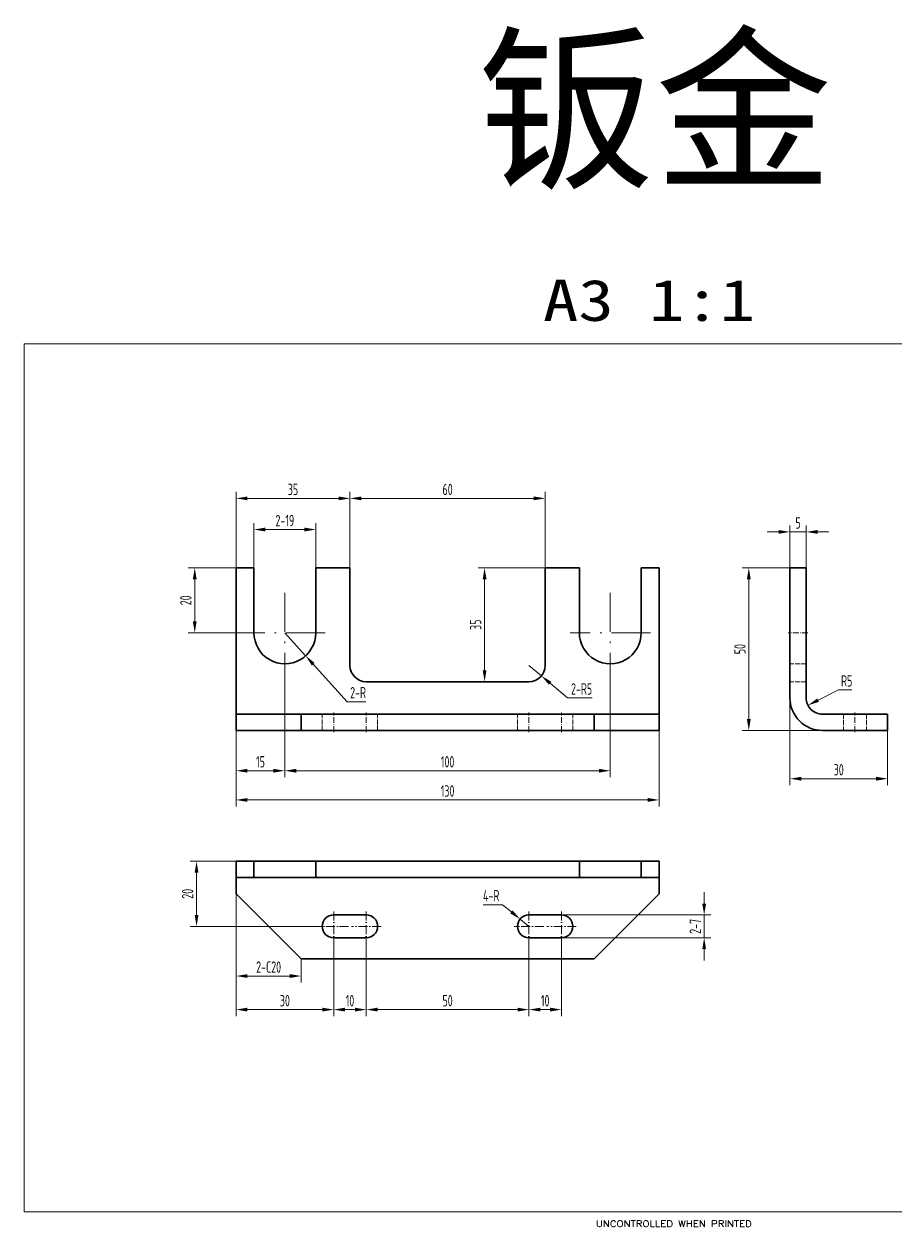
# Model space of a CAD drawing. Header units: inches. Extents: x 8574 to 12968, y 11160 to 11554.
# Drawn here: x 9010.2 to 9278.2, y 11162 to 11531.7 of the extents above; entities that cross this region are included whole.
import ezdxf

# ---------------------------------------------------------------- set-up
doc = ezdxf.new("R2010")
doc.units = ezdxf.units.IN
doc.header["$MEASUREMENT"] = 0
for name, pattern in [('AM_ISO02W050', [7.5, 6, -1.5]), ('AM_ISO08W050', [18, 12, -1.5, 3, -1.5]), ('DASHDOT', [18.5, 12, -3, 0.5, -3]), ('DASHED', [15, 12, -3])]:
    doc.linetypes.add(name, pattern=pattern)
for name, color, linetype, lineweight in [('123', 1, 'Continuous', 18), ('AM_7', 4, 'AM_ISO08W050', 25), ('AM_HID', 7, 'AM_ISO02W050', 25), ('AM_VIS', 1, 'Continuous', 50), ('尺寸', 3, 'Continuous', 20)]:
    doc.layers.add(name, color=color, linetype=linetype, lineweight=lineweight)
doc.layers.add('254', color=7, linetype='Continuous', true_color=0xffffff)
doc.styles.add('blockfont', font='simplex.shx')
doc.styles.add('hztxt', font='ISOCP.SHX', dxfattribs={"width": 0.707, "bigfont": 'hztxt.shx'})
doc.styles.add('leroy', font='simplex.shx')
doc.dimstyles.new('cbwee1-1$0', dxfattribs={"dimtxt": 3.5, "dimasz": 3.5, "dimexe": 2, "dimexo": 0, "dimgap": 1, "dimtad": 1, "dimdsep": 46, "dimtxsty": 'hztxt', "dimcen": 0, "dimclrd": 256, "dimclre": 256, "dimclrt": 256, "dimazin": 2, "dimtp": 0.1, "dimtm": 0.1, "dimtfac": 0.71, "dimtmove": 0, "dimatfit": 3, "dimfxl": 0, "dimlwd": 20, "dimlwe": 20, "dimarcsym": 0})
doc.dimstyles.new('cbwee1-1$4', dxfattribs={"dimtxt": 3.5, "dimasz": 3.5, "dimexe": 2, "dimexo": 0, "dimgap": 1, "dimtad": 1, "dimtih": 1, "dimtoh": 1, "dimdsep": 46, "dimtxsty": 'hztxt', "dimcen": 0, "dimclrd": 256, "dimclre": 256, "dimclrt": 256, "dimazin": 2, "dimtp": 0.1, "dimtm": 0.1, "dimtfac": 0.71, "dimtmove": 0, "dimatfit": 3, "dimfxl": 0, "dimlwd": 20, "dimlwe": 20, "dimarcsym": 0})

# ---------------------------------------------------------------- blocks, each defined once
blk = doc.blocks.new('lingjiantuA4-1')
at = {"layer": '254', "color": 5, "linetype": 'Continuous', "lineweight": 18}
for p, q in [((3852.88, 11893.1), (4259.25, 11893.1)), ((3852.88, 11626.4), (3852.88, 11893.1)), ((4259.25, 11626.4), (3852.88, 11626.4))]:
    blk.add_line(p, q, dxfattribs=at)
at = {"layer": '254', "color": 4, "linetype": 'Continuous', "lineweight": 13, "insert": (4028.59, 11621.72), "char_height": 1.9763, "attachment_point": 7, "line_spacing_factor": 0.903614, "style": 'blockfont'}
blk.add_mtext('\\W1.1578;UNCONTROLLED WHEN PRINTED', dxfattribs=at)
blk = doc.blocks.new('OB-A4')
at = {"layer": '尺寸', "color": 237}
blk.add_lwpolyline([(0, 0.66), (406.37, 0.66), (406.37, -266.05), (0, -266.05)], close=True, dxfattribs=at)
blk = doc.blocks.new('*D239')
at = {"layer": 'Defpoints', "color": 0, "ltscale": 0.5}
for p in [(9080.89, 11376.34), (9080.89, 11364.59), (9099.89, 11364.59)]:
    blk.add_point(p, dxfattribs=at)
at = {"layer": '尺寸', "lineweight": 20, "ltscale": 0.5}
for p, q in [((9080.89, 11364.59), (9080.89, 11378.34)), ((9096.39, 11376.34), (9084.39, 11376.34)), ((9099.89, 11364.59), (9099.89, 11378.34))]:
    blk.add_line(p, q, dxfattribs=at)
at = {"layer": '尺寸', "ltscale": 0.5}
for points in [[(9084.39, 11376.93), (9084.39, 11375.76), (9080.89, 11376.34)], [(9096.39, 11376.93), (9096.39, 11375.76), (9099.89, 11376.34)]]:
    blk.add_solid(points, dxfattribs=at)
at = {"layer": '尺寸', "ltscale": 0.5, "insert": (9090.39, 11379.09), "char_height": 3.5, "attachment_point": 5, "style": 'hztxt'}
blk.add_mtext('2-19', dxfattribs=at)
blk = doc.blocks.new('*D240')
at = {"layer": 'Defpoints', "color": 0, "ltscale": 0.5}
for p in [(9062.69, 11364.59), (9075.39, 11364.59), (9078.04, 11344.59)]:
    blk.add_point(p, dxfattribs=at)
at = {"layer": '尺寸', "lineweight": 20, "ltscale": 0.5}
for p, q in [((9075.39, 11364.59), (9060.69, 11364.59)), ((9062.69, 11348.09), (9062.69, 11361.09)), ((9078.04, 11344.59), (9060.69, 11344.59))]:
    blk.add_line(p, q, dxfattribs=at)
at = {"layer": '尺寸', "ltscale": 0.5}
for points in [[(9062.1, 11361.09), (9063.27, 11361.09), (9062.69, 11364.59)], [(9062.1, 11348.09), (9063.27, 11348.09), (9062.69, 11344.59)]]:
    blk.add_solid(points, dxfattribs=at)
at = {"layer": '尺寸', "ltscale": 0.5, "insert": (9059.94, 11354.59), "char_height": 3.5, "attachment_point": 5, "rotation": 90, "style": 'hztxt'}
blk.add_mtext('20', dxfattribs=at)
blk = doc.blocks.new('*D241')
at = {"layer": 'Defpoints', "color": 0, "ltscale": 0.5}
for p in [(9090.39, 11332.24), (9190.39, 11332.24), (9190.39, 11302.21)]:
    blk.add_point(p, dxfattribs=at)
at = {"layer": '尺寸', "lineweight": 20, "ltscale": 0.5}
for p, q in [((9090.39, 11332.24), (9090.39, 11300.21)), ((9190.39, 11332.24), (9190.39, 11300.21)), ((9093.89, 11302.21), (9186.89, 11302.21))]:
    blk.add_line(p, q, dxfattribs=at)
at = {"layer": '尺寸', "ltscale": 0.5}
for points in [[(9093.89, 11302.8), (9093.89, 11301.63), (9090.39, 11302.21)], [(9186.89, 11302.8), (9186.89, 11301.63), (9190.39, 11302.21)]]:
    blk.add_solid(points, dxfattribs=at)
at = {"layer": '尺寸', "ltscale": 0.5, "insert": (9140.39, 11304.96), "char_height": 3.5, "attachment_point": 5, "style": 'hztxt'}
blk.add_mtext('100', dxfattribs=at)
blk = doc.blocks.new('*D242')
at = {"layer": 'Defpoints', "color": 0, "ltscale": 0.5}
for p in [(9075.39, 11314.59), (9090.39, 11309.05), (9075.39, 11302.21)]:
    blk.add_point(p, dxfattribs=at)
at = {"layer": '尺寸', "lineweight": 20, "ltscale": 0.5}
for p, q in [((9075.39, 11314.59), (9075.39, 11300.21)), ((9090.39, 11309.05), (9090.39, 11300.21)), ((9086.89, 11302.21), (9078.89, 11302.21))]:
    blk.add_line(p, q, dxfattribs=at)
at = {"layer": '尺寸', "ltscale": 0.5}
for points in [[(9078.89, 11302.8), (9078.89, 11301.63), (9075.39, 11302.21)], [(9086.89, 11302.8), (9086.89, 11301.63), (9090.39, 11302.21)]]:
    blk.add_solid(points, dxfattribs=at)
at = {"layer": '尺寸', "ltscale": 0.5, "insert": (9082.89, 11304.96), "char_height": 3.5, "attachment_point": 5, "style": 'hztxt'}
blk.add_mtext('15', dxfattribs=at)
blk = doc.blocks.new('*D243')
at = {"layer": 'Defpoints', "color": 0, "ltscale": 0.5}
for p in [(9075.39, 11314.59), (9205.39, 11314.59), (9205.39, 11293.24)]:
    blk.add_point(p, dxfattribs=at)
at = {"layer": '尺寸', "lineweight": 20, "ltscale": 0.5}
for p, q in [((9075.39, 11314.59), (9075.39, 11291.24)), ((9205.39, 11314.59), (9205.39, 11291.24)), ((9078.89, 11293.24), (9201.89, 11293.24))]:
    blk.add_line(p, q, dxfattribs=at)
at = {"layer": '尺寸', "ltscale": 0.5}
for points in [[(9078.89, 11293.83), (9078.89, 11292.66), (9075.39, 11293.24)], [(9201.89, 11293.83), (9201.89, 11292.66), (9205.39, 11293.24)]]:
    blk.add_solid(points, dxfattribs=at)
at = {"layer": '尺寸', "ltscale": 0.5, "insert": (9140.39, 11295.99), "char_height": 3.5, "attachment_point": 5, "style": 'hztxt'}
blk.add_mtext('130', dxfattribs=at)
blk = doc.blocks.new('*D244')
at = {"layer": 'Defpoints', "color": 0, "ltscale": 0.5}
for p in [(9250.59, 11375.61), (9245.59, 11364.59), (9250.59, 11364.59)]:
    blk.add_point(p, dxfattribs=at)
at = {"layer": '尺寸', "lineweight": 20, "ltscale": 0.5}
for p, q in [((9242.09, 11375.61), (9238.59, 11375.61)), ((9245.59, 11364.59), (9245.59, 11377.61)), ((9245.59, 11375.61), (9250.59, 11375.61)), ((9250.59, 11364.59), (9250.59, 11377.61)), ((9254.09, 11375.61), (9257.59, 11375.61))]:
    blk.add_line(p, q, dxfattribs=at)
at = {"layer": '尺寸', "ltscale": 0.5}
for points in [[(9242.09, 11376.2), (9242.09, 11375.03), (9245.59, 11375.61)], [(9254.09, 11376.2), (9254.09, 11375.03), (9250.59, 11375.61)]]:
    blk.add_solid(points, dxfattribs=at)
at = {"layer": '尺寸', "ltscale": 0.5, "insert": (9248.09, 11378.36), "char_height": 3.5, "attachment_point": 5, "style": 'hztxt'}
blk.add_mtext('5', dxfattribs=at)
blk = doc.blocks.new('*D245')
at = {"layer": 'Defpoints', "color": 0, "ltscale": 0.5}
for p in [(9245.59, 11364.59), (9232.96, 11314.59), (9255.59, 11314.59)]:
    blk.add_point(p, dxfattribs=at)
at = {"layer": '尺寸', "lineweight": 20, "ltscale": 0.5}
for p, q in [((9245.59, 11364.59), (9230.96, 11364.59)), ((9232.96, 11361.09), (9232.96, 11318.09)), ((9255.59, 11314.59), (9230.96, 11314.59))]:
    blk.add_line(p, q, dxfattribs=at)
at = {"layer": '尺寸', "ltscale": 0.5}
for points in [[(9232.37, 11361.09), (9233.54, 11361.09), (9232.96, 11364.59)], [(9232.37, 11318.09), (9233.54, 11318.09), (9232.96, 11314.59)]]:
    blk.add_solid(points, dxfattribs=at)
at = {"layer": '尺寸', "ltscale": 0.5, "insert": (9230.21, 11339.59), "char_height": 3.5, "attachment_point": 5, "rotation": 90, "style": 'hztxt'}
blk.add_mtext('50', dxfattribs=at)
blk = doc.blocks.new('*D246')
at = {"layer": 'Defpoints', "color": 0, "ltscale": 0.5}
for p in [(9245.59, 11324.59), (9275.59, 11314.59), (9275.59, 11299.76)]:
    blk.add_point(p, dxfattribs=at)
at = {"layer": '尺寸', "lineweight": 20, "ltscale": 0.5}
for p, q in [((9245.59, 11324.59), (9245.59, 11297.76)), ((9275.59, 11314.59), (9275.59, 11297.76)), ((9249.09, 11299.76), (9272.09, 11299.76))]:
    blk.add_line(p, q, dxfattribs=at)
at = {"layer": '尺寸', "ltscale": 0.5}
for points in [[(9249.09, 11300.35), (9249.09, 11299.18), (9245.59, 11299.76)], [(9272.09, 11300.35), (9272.09, 11299.18), (9275.59, 11299.76)]]:
    blk.add_solid(points, dxfattribs=at)
at = {"layer": '尺寸', "ltscale": 0.5, "insert": (9260.59, 11302.51), "char_height": 3.5, "attachment_point": 5, "style": 'hztxt'}
blk.add_mtext('30', dxfattribs=at)
blk = doc.blocks.new('*D247')
at = {"layer": 'Defpoints', "color": 0, "ltscale": 0.5}
for p in [(9255.59, 11324.59), (9251.13, 11322.32)]:
    blk.add_point(p, dxfattribs=at)
at = {"layer": '尺寸', "linetype": 'ByBlock', "lineweight": 20, "ltscale": 0.5}
for p, q in [((9260.49, 11327.07), (9254.25, 11323.91)), ((9264.57, 11327.07), (9260.49, 11327.07))]:
    blk.add_line(p, q, dxfattribs=at)
at = {"layer": '尺寸', "ltscale": 0.5}
blk.add_solid([(9253.99, 11324.43), (9254.52, 11323.39), (9251.13, 11322.32)], dxfattribs=at)
at = {"layer": '尺寸', "ltscale": 0.5, "insert": (9263.03, 11329.82), "char_height": 3.5, "attachment_point": 5, "style": 'hztxt'}
blk.add_mtext('R5', dxfattribs=at)
blk = doc.blocks.new('*D151')
at = {"layer": 'Defpoints', "color": 0, "ltscale": 0.5}
for p in [(9090.39, 11344.59), (9096.76, 11337.54)]:
    blk.add_point(p, dxfattribs=at)
at = {"layer": '尺寸', "linetype": 'ByBlock', "lineweight": 20, "ltscale": 0.5}
for p, q in [((9090.39, 11344.59), (9096.76, 11337.54)), ((9109.5, 11323.44), (9099.11, 11334.94)), ((9115.27, 11323.44), (9109.5, 11323.44))]:
    blk.add_line(p, q, dxfattribs=at)
at = {"layer": '尺寸', "ltscale": 0.5}
blk.add_solid([(9099.54, 11335.33), (9098.67, 11334.55), (9096.76, 11337.54)], dxfattribs=at)
at = {"layer": '尺寸', "ltscale": 0.5, "insert": (9112.88, 11326.2), "char_height": 3.5, "attachment_point": 5, "style": 'hztxt'}
blk.add_mtext('2-R', dxfattribs=at)
blk = doc.blocks.new('*D248')
at = {"layer": 'Defpoints', "color": 0, "ltscale": 0.5}
for p in [(9063.25, 11274.39), (9075.39, 11274.39), (9100.84, 11254.39)]:
    blk.add_point(p, dxfattribs=at)
at = {"layer": '尺寸', "lineweight": 20, "ltscale": 0.5}
for p, q in [((9075.39, 11274.39), (9061.25, 11274.39)), ((9063.25, 11257.89), (9063.25, 11270.89)), ((9100.84, 11254.39), (9061.25, 11254.39))]:
    blk.add_line(p, q, dxfattribs=at)
at = {"layer": '尺寸', "ltscale": 0.5}
for points in [[(9062.66, 11270.89), (9063.83, 11270.89), (9063.25, 11274.39)], [(9062.66, 11257.89), (9063.83, 11257.89), (9063.25, 11254.39)]]:
    blk.add_solid(points, dxfattribs=at)
at = {"layer": '尺寸', "ltscale": 0.5, "insert": (9060.5, 11264.39), "char_height": 3.5, "attachment_point": 5, "rotation": 90, "style": 'hztxt'}
blk.add_mtext('20', dxfattribs=at)
blk = doc.blocks.new('*D249')
at = {"layer": 'Defpoints', "color": 0, "ltscale": 0.5}
for p in [(9105.39, 11249.84), (9115.39, 11249.84), (9115.39, 11228.8)]:
    blk.add_point(p, dxfattribs=at)
at = {"layer": '尺寸', "lineweight": 20, "ltscale": 0.5}
for p, q in [((9105.39, 11249.84), (9105.39, 11226.8)), ((9115.39, 11249.84), (9115.39, 11226.8)), ((9108.89, 11228.8), (9111.89, 11228.8))]:
    blk.add_line(p, q, dxfattribs=at)
at = {"layer": '尺寸', "ltscale": 0.5}
for points in [[(9108.89, 11229.39), (9108.89, 11228.22), (9105.39, 11228.8)], [(9111.89, 11229.39), (9111.89, 11228.22), (9115.39, 11228.8)]]:
    blk.add_solid(points, dxfattribs=at)
at = {"layer": '尺寸', "ltscale": 0.5, "insert": (9110.39, 11231.55), "char_height": 3.5, "attachment_point": 5, "style": 'hztxt'}
blk.add_mtext('10', dxfattribs=at)
blk = doc.blocks.new('*D250')
at = {"layer": 'Defpoints', "color": 0, "ltscale": 0.5}
for p in [(9115.39, 11249.84), (9165.39, 11249.84), (9165.39, 11228.8)]:
    blk.add_point(p, dxfattribs=at)
at = {"layer": '尺寸', "lineweight": 20, "ltscale": 0.5}
for p, q in [((9115.39, 11249.84), (9115.39, 11226.8)), ((9165.39, 11249.84), (9165.39, 11226.8)), ((9118.89, 11228.8), (9161.89, 11228.8))]:
    blk.add_line(p, q, dxfattribs=at)
at = {"layer": '尺寸', "ltscale": 0.5}
for points in [[(9118.89, 11229.39), (9118.89, 11228.22), (9115.39, 11228.8)], [(9161.89, 11229.39), (9161.89, 11228.22), (9165.39, 11228.8)]]:
    blk.add_solid(points, dxfattribs=at)
at = {"layer": '尺寸', "ltscale": 0.5, "insert": (9140.39, 11231.55), "char_height": 3.5, "attachment_point": 5, "style": 'hztxt'}
blk.add_mtext('50', dxfattribs=at)
blk = doc.blocks.new('*D251')
at = {"layer": 'Defpoints', "color": 0, "ltscale": 0.5}
for p in [(9165.39, 11249.84), (9175.39, 11249.84), (9175.39, 11228.8)]:
    blk.add_point(p, dxfattribs=at)
at = {"layer": '尺寸', "lineweight": 20, "ltscale": 0.5}
for p, q in [((9165.39, 11249.84), (9165.39, 11226.8)), ((9175.39, 11249.84), (9175.39, 11226.8)), ((9168.89, 11228.8), (9171.89, 11228.8))]:
    blk.add_line(p, q, dxfattribs=at)
at = {"layer": '尺寸', "ltscale": 0.5}
for points in [[(9168.89, 11229.39), (9168.89, 11228.22), (9165.39, 11228.8)], [(9171.89, 11229.39), (9171.89, 11228.22), (9175.39, 11228.8)]]:
    blk.add_solid(points, dxfattribs=at)
at = {"layer": '尺寸', "ltscale": 0.5, "insert": (9170.39, 11231.55), "char_height": 3.5, "attachment_point": 5, "style": 'hztxt'}
blk.add_mtext('10', dxfattribs=at)
blk = doc.blocks.new('*D152')
at = {"layer": 'Defpoints', "color": 0, "ltscale": 0.5}
for p in [(9075.39, 11264.39), (9105.39, 11249.84), (9075.39, 11228.8)]:
    blk.add_point(p, dxfattribs=at)
at = {"layer": '尺寸', "lineweight": 20, "ltscale": 0.5}
for p, q in [((9075.39, 11264.39), (9075.39, 11226.8)), ((9105.39, 11249.84), (9105.39, 11226.8)), ((9101.89, 11228.8), (9078.89, 11228.8))]:
    blk.add_line(p, q, dxfattribs=at)
at = {"layer": '尺寸', "ltscale": 0.5}
for points in [[(9078.89, 11229.39), (9078.89, 11228.22), (9075.39, 11228.8)], [(9101.89, 11229.39), (9101.89, 11228.22), (9105.39, 11228.8)]]:
    blk.add_solid(points, dxfattribs=at)
at = {"layer": '尺寸', "ltscale": 0.5, "insert": (9090.39, 11231.55), "char_height": 3.5, "attachment_point": 5, "style": 'hztxt'}
blk.add_mtext('30', dxfattribs=at)
blk = doc.blocks.new('*D252')
at = {"layer": 'Defpoints', "color": 0, "ltscale": 0.5}
for p in [(9175.39, 11257.89), (9219.24, 11257.89), (9175.39, 11250.89)]:
    blk.add_point(p, dxfattribs=at)
at = {"layer": '尺寸', "lineweight": 20, "ltscale": 0.5}
for p, q in [((9219.24, 11261.39), (9219.24, 11264.89)), ((9175.39, 11257.89), (9221.24, 11257.89)), ((9219.24, 11250.89), (9219.24, 11257.89)), ((9175.39, 11250.89), (9221.24, 11250.89)), ((9219.24, 11247.39), (9219.24, 11243.89))]:
    blk.add_line(p, q, dxfattribs=at)
at = {"layer": '尺寸', "ltscale": 0.5}
for points in [[(9218.66, 11261.39), (9219.82, 11261.39), (9219.24, 11257.89)], [(9218.66, 11247.39), (9219.82, 11247.39), (9219.24, 11250.89)]]:
    blk.add_solid(points, dxfattribs=at)
at = {"layer": '尺寸', "ltscale": 0.5, "insert": (9216.49, 11254.39), "char_height": 3.5, "attachment_point": 5, "rotation": 90, "style": 'hztxt'}
blk.add_mtext('2-7', dxfattribs=at)
blk = doc.blocks.new('*D153')
at = {"layer": 'Defpoints', "color": 0, "ltscale": 0.5}
for p in [(9162.69, 11256.61), (9165.39, 11254.39)]:
    blk.add_point(p, dxfattribs=at)
at = {"layer": '尺寸', "linetype": 'ByBlock', "lineweight": 20, "ltscale": 0.5}
for p, q in [((9151.33, 11261.05), (9157.28, 11261.05)), ((9157.28, 11261.05), (9159.98, 11258.83)), ((9165.39, 11254.39), (9162.69, 11256.61))]:
    blk.add_line(p, q, dxfattribs=at)
at = {"layer": '尺寸', "ltscale": 0.5}
blk.add_solid([(9160.35, 11259.28), (9159.61, 11258.38), (9162.69, 11256.61)], dxfattribs=at)
at = {"layer": '尺寸', "ltscale": 0.5, "insert": (9153.8, 11263.8), "char_height": 3.5, "attachment_point": 5, "style": 'hztxt'}
blk.add_mtext('4-R', dxfattribs=at)
blk = doc.blocks.new('*D216')
at = {"layer": 'Defpoints', "color": 0, "ltscale": 0.5}
for p in [(9075.39, 11385.92), (9075.39, 11364.59), (9110.39, 11364.59)]:
    blk.add_point(p, dxfattribs=at)
at = {"layer": '尺寸', "lineweight": 20, "ltscale": 0.5}
for p, q in [((9075.39, 11364.59), (9075.39, 11387.92)), ((9110.39, 11364.59), (9110.39, 11387.92)), ((9106.89, 11385.92), (9078.89, 11385.92))]:
    blk.add_line(p, q, dxfattribs=at)
at = {"layer": '尺寸', "ltscale": 0.5}
for points in [[(9078.89, 11386.5), (9078.89, 11385.34), (9075.39, 11385.92)], [(9106.89, 11386.5), (9106.89, 11385.34), (9110.39, 11385.92)]]:
    blk.add_solid(points, dxfattribs=at)
at = {"layer": '尺寸', "ltscale": 0.5, "insert": (9092.89, 11388.67), "char_height": 3.5, "attachment_point": 5, "style": 'hztxt'}
blk.add_mtext('35', dxfattribs=at)
blk = doc.blocks.new('*D217')
at = {"layer": 'Defpoints', "color": 0, "ltscale": 0.5}
for p in [(9170.39, 11385.92), (9110.39, 11364.59), (9170.39, 11364.59)]:
    blk.add_point(p, dxfattribs=at)
at = {"layer": '尺寸', "lineweight": 20, "ltscale": 0.5}
for p, q in [((9110.39, 11364.59), (9110.39, 11387.92)), ((9170.39, 11364.59), (9170.39, 11387.92)), ((9113.89, 11385.92), (9166.89, 11385.92))]:
    blk.add_line(p, q, dxfattribs=at)
at = {"layer": '尺寸', "ltscale": 0.5}
for points in [[(9113.89, 11386.5), (9113.89, 11385.34), (9110.39, 11385.92)], [(9166.89, 11386.5), (9166.89, 11385.34), (9170.39, 11385.92)]]:
    blk.add_solid(points, dxfattribs=at)
at = {"layer": '尺寸', "ltscale": 0.5, "insert": (9140.39, 11388.67), "char_height": 3.5, "attachment_point": 5, "style": 'hztxt'}
blk.add_mtext('60', dxfattribs=at)
blk = doc.blocks.new('*D218')
at = {"layer": 'Defpoints', "color": 0, "ltscale": 0.5}
for p in [(9151.76, 11364.59), (9170.39, 11364.59), (9160.13, 11329.59)]:
    blk.add_point(p, dxfattribs=at)
at = {"layer": '尺寸', "lineweight": 20, "ltscale": 0.5}
for p, q in [((9170.39, 11364.59), (9149.76, 11364.59)), ((9151.76, 11333.09), (9151.76, 11361.09)), ((9160.13, 11329.59), (9149.76, 11329.59))]:
    blk.add_line(p, q, dxfattribs=at)
at = {"layer": '尺寸', "ltscale": 0.5}
for points in [[(9151.18, 11361.09), (9152.35, 11361.09), (9151.76, 11364.59)], [(9151.18, 11333.09), (9152.35, 11333.09), (9151.76, 11329.59)]]:
    blk.add_solid(points, dxfattribs=at)
at = {"layer": '尺寸', "ltscale": 0.5, "insert": (9149.01, 11347.09), "char_height": 3.5, "attachment_point": 5, "rotation": 90, "style": 'hztxt'}
blk.add_mtext('35', dxfattribs=at)
blk = doc.blocks.new('*D148')
at = {"layer": 'Defpoints', "color": 0, "ltscale": 0.5}
for p in [(9165.39, 11334.59), (9169.22, 11331.37)]:
    blk.add_point(p, dxfattribs=at)
at = {"layer": '尺寸', "linetype": 'ByBlock', "lineweight": 20, "ltscale": 0.5}
for p, q in [((9165.39, 11334.59), (9169.22, 11331.37)), ((9177.26, 11324.62), (9171.9, 11329.12)), ((9184.86, 11324.62), (9177.26, 11324.62))]:
    blk.add_line(p, q, dxfattribs=at)
at = {"layer": '尺寸', "ltscale": 0.5}
blk.add_solid([(9172.27, 11329.57), (9171.52, 11328.67), (9169.22, 11331.37)], dxfattribs=at)
at = {"layer": '尺寸', "ltscale": 0.5, "insert": (9181.56, 11327.37), "char_height": 3.5, "attachment_point": 5, "style": 'hztxt'}
blk.add_mtext('2-R5', dxfattribs=at)
blk = doc.blocks.new('*D219')
at = {"layer": 'Defpoints', "color": 0, "ltscale": 0.5}
for p in [(9075.39, 11264.39), (9095.39, 11244.39), (9095.39, 11239.12)]:
    blk.add_point(p, dxfattribs=at)
at = {"layer": '尺寸', "lineweight": 20, "ltscale": 0.5}
for p, q in [((9075.39, 11264.39), (9075.39, 11237.12)), ((9095.39, 11244.39), (9095.39, 11237.12)), ((9078.89, 11239.12), (9091.89, 11239.12))]:
    blk.add_line(p, q, dxfattribs=at)
at = {"layer": '尺寸', "ltscale": 0.5}
for points in [[(9078.89, 11239.71), (9078.89, 11238.54), (9075.39, 11239.12)], [(9091.89, 11239.71), (9091.89, 11238.54), (9095.39, 11239.12)]]:
    blk.add_solid(points, dxfattribs=at)
at = {"layer": '尺寸', "ltscale": 0.5, "insert": (9085.39, 11241.87), "char_height": 3.5, "attachment_point": 5, "style": 'hztxt'}
blk.add_mtext('2-C20', dxfattribs=at)

msp = doc.modelspace()

# ---------------------------------------------------------------- linework, layer by layer
at = {"color": 7, "linetype": 'DASHED', "lineweight": 13, "ltscale": 0.125}
msp.add_line((9250.589, 11329.586), (9245.589, 11329.586), dxfattribs=at)
at = {"layer": 'AM_7', "linetype": 'DASHDOT', "lineweight": 13}
for p, q in [((9090.389, 11356.936), (9090.389, 11332.236)), ((9190.389, 11356.936), (9190.389, 11332.236)), ((9102.739, 11344.586), (9078.039, 11344.586)), ((9202.739, 11344.586), (9178.039, 11344.586))]:
    msp.add_line(p, q, dxfattribs=at)
at = {"layer": 'AM_7', "linetype": 'DASHDOT', "lineweight": 13, "ltscale": 0.150012}
msp.add_line((9251.089, 11344.586), (9245.088, 11344.586), dxfattribs=at)
at = {"layer": 'AM_7', "linetype": 'DASHDOT', "lineweight": 13, "ltscale": 0.15}
for p, q in [((9105.389, 11314.086), (9105.389, 11320.086)), ((9115.389, 11314.086), (9115.389, 11320.086)), ((9165.389, 11314.086), (9165.389, 11320.086)), ((9175.389, 11314.086), (9175.389, 11320.086)), ((9265.589, 11314.086), (9265.589, 11320.086))]:
    msp.add_line(p, q, dxfattribs=at)
at = {"layer": 'AM_7', "linetype": 'DASHDOT', "lineweight": 13, "ltscale": 0.227499}
for p, q in [((9105.389, 11258.936), (9105.389, 11249.836)), ((9115.389, 11258.936), (9115.389, 11249.836)), ((9165.389, 11258.936), (9165.389, 11249.836)), ((9175.389, 11258.936), (9175.389, 11249.836))]:
    msp.add_line(p, q, dxfattribs=at)
at = {"layer": 'AM_7', "linetype": 'DASHDOT', "lineweight": 13, "ltscale": 0.227502}
for p, q in [((9109.939, 11254.386), (9100.839, 11254.386)), ((9119.939, 11254.386), (9110.839, 11254.386)), ((9169.939, 11254.386), (9160.839, 11254.386)), ((9179.939, 11254.386), (9170.839, 11254.386))]:
    msp.add_line(p, q, dxfattribs=at)
at = {"layer": 'AM_HID', "linetype": 'DASHED', "lineweight": 13, "ltscale": 0.125}
for p, q in [((9250.589, 11335.086), (9245.589, 11335.086)), ((9250.589, 11335.086), (9245.589, 11335.086)), ((9101.889, 11314.586), (9101.889, 11319.586)), ((9118.889, 11314.586), (9118.889, 11319.586)), ((9161.889, 11314.586), (9161.889, 11319.586)), ((9178.889, 11314.586), (9178.889, 11319.586)), ((9262.089, 11319.586), (9262.089, 11314.586)), ((9269.089, 11319.586), (9269.089, 11314.586))]:
    msp.add_line(p, q, dxfattribs=at)
at = {"layer": 'AM_VIS', "lineweight": 35, "ltscale": 0.1375}
for p, q in [((9080.889, 11364.586), (9075.389, 11364.586)), ((9205.389, 11364.586), (9199.889, 11364.586)), ((9080.889, 11274.386), (9075.389, 11274.386)), ((9205.389, 11274.386), (9199.889, 11274.386)), ((9080.889, 11269.386), (9075.389, 11269.386)), ((9205.389, 11269.386), (9199.889, 11269.386))]:
    msp.add_line(p, q, dxfattribs=at)
at = {"layer": 'AM_VIS', "lineweight": 35}
for p, q in [((9075.389, 11324.586), (9075.389, 11364.586)), ((9080.889, 11364.586), (9080.889, 11344.586)), ((9110.389, 11364.586), (9099.889, 11364.586)), ((9099.889, 11344.586), (9099.889, 11364.586)), ((9110.389, 11364.586), (9110.389, 11334.586)), ((9180.889, 11364.586), (9170.389, 11364.586)), ((9170.389, 11334.586), (9170.389, 11364.586)), ((9180.889, 11364.586), (9180.889, 11344.586)), ((9199.889, 11344.586), (9199.889, 11364.586)), ((9205.389, 11324.586), (9205.389, 11364.586)), ((9245.589, 11324.586), (9245.589, 11364.586)), ((9250.589, 11324.586), (9250.589, 11364.586)), ((9165.389, 11329.586), (9115.389, 11329.586)), ((9205.389, 11319.586), (9075.389, 11319.586)), ((9095.389, 11314.586), (9095.389, 11319.586)), ((9185.389, 11314.586), (9185.389, 11319.586)), ((9275.589, 11319.586), (9255.589, 11319.586)), ((9205.389, 11314.586), (9075.389, 11314.586)), ((9275.589, 11314.586), (9255.589, 11314.586)), ((9180.889, 11274.386), (9099.889, 11274.386)), ((9180.889, 11269.386), (9099.889, 11269.386)), ((9185.389, 11244.386), (9095.389, 11244.386))]:
    msp.add_line(p, q, dxfattribs=at)
at = {"layer": 'AM_VIS', "lineweight": 35, "ltscale": 0.125}
for p, q in [((9250.589, 11364.586), (9245.589, 11364.586)), ((9075.389, 11324.586), (9075.389, 11319.586)), ((9205.389, 11324.586), (9205.389, 11319.586)), ((9075.389, 11314.586), (9075.389, 11319.586)), ((9205.389, 11314.586), (9205.389, 11319.586)), ((9275.589, 11314.586), (9275.589, 11319.586)), ((9075.389, 11269.386), (9075.389, 11274.386)), ((9080.889, 11274.386), (9080.889, 11269.386)), ((9099.889, 11269.386), (9099.889, 11274.386)), ((9180.889, 11274.386), (9180.889, 11269.386)), ((9199.889, 11269.386), (9199.889, 11274.386)), ((9205.389, 11269.386), (9205.389, 11274.386)), ((9075.389, 11269.386), (9075.389, 11264.386)), ((9205.389, 11269.386), (9205.389, 11264.386))]:
    msp.add_line(p, q, dxfattribs=at)
at = {"layer": 'AM_VIS', "lineweight": 35, "ltscale": 0.475}
for p, q in [((9080.889, 11274.386), (9099.889, 11274.386)), ((9180.889, 11274.386), (9199.889, 11274.386)), ((9080.889, 11269.386), (9099.889, 11269.386)), ((9180.889, 11269.386), (9199.889, 11269.386)), ((9075.389, 11264.386), (9095.389, 11244.386)), ((9205.389, 11264.386), (9185.389, 11244.386))]:
    msp.add_line(p, q, dxfattribs=at)
at = {"layer": 'AM_VIS', "lineweight": 35, "ltscale": 0.25}
for p, q in [((9105.389, 11257.886), (9115.389, 11257.886)), ((9165.389, 11257.886), (9175.389, 11257.886)), ((9115.389, 11250.886), (9105.389, 11250.886)), ((9175.389, 11250.886), (9165.389, 11250.886))]:
    msp.add_line(p, q, dxfattribs=at)
at = {"layer": 'AM_VIS', "lineweight": 35}
for centre, radius, start, end in [((9090.389, 11344.586), 9.5, 179.99999, 0), ((9190.389, 11344.586), 9.5, 179.99999, 0), ((9115.389, 11334.586), 5, 180.00001, 270), ((9165.389, 11334.586), 5, 270, 0), ((9255.589, 11324.586), 10, 179.99999, 270), ((9255.589, 11324.586), 5, 179.99999, 270), ((9105.389, 11254.386), 3.5, 90, 270), ((9115.389, 11254.386), 3.5, 270, 90), ((9165.389, 11254.386), 3.5, 90, 270), ((9175.389, 11254.386), 3.5, 270, 90)]:
    msp.add_arc(centre, radius, start, end, dxfattribs=at)

# ---------------------------------------------------------------- block references
at = {"layer": '254'}
msp.add_blockref('lingjiantuA4-1', (5157.357, -459.714), dxfattribs=at)
at = {"layer": '尺寸', "color": 3}
msp.add_blockref('OB-A4', (9010.236, 11432.723), dxfattribs=at)

# ---------------------------------------------------------------- texts
at = {"layer": '123', "color": 1, "insert": (9169.703, 11440.253), "char_height": 12.7, "attachment_point": 7, "line_spacing_factor": 0.903614, "style": 'leroy'}
msp.add_mtext('{\\fSimSun|b0|i0|c134|p2;\\W1.2578;A3 1:1}', dxfattribs=at)
at = {"layer": '尺寸', "ltscale": 0.5, "insert": (9149.551, 11525.371), "char_height": 40, "width": 178.57435, "attachment_point": 1}
msp.add_mtext('{\\fSimSun|b0|i0|c134|p2;钣金}', dxfattribs=at)

# ---------------------------------------------------------------- dimensions: what is measured, and where the dimension line sits
at = {"layer": '尺寸', "ltscale": 0.5}
for base, p1, p2, picture, middle in [((9075.389, 11385.921), (9110.389, 11364.586), (9075.389, 11364.586), '*D216', (9092.889, 11388.671)), ((9170.389, 11385.921), (9110.389, 11364.586), (9170.389, 11364.586), '*D217', (9140.389, 11388.671)), ((9250.589, 11375.613), (9245.589, 11364.586), (9250.589, 11364.586), '*D244', (9248.089, 11378.363)), ((9190.389, 11302.214), (9090.389, 11332.236), (9190.389, 11332.236), '*D241', (9140.389, 11304.964)), ((9275.589, 11299.762), (9245.589, 11324.586), (9275.589, 11314.586), '*D246', (9260.589, 11302.512)), ((9075.389, 11302.214), (9090.389, 11309.05), (9075.389, 11314.586), '*D242', (9082.889, 11304.964)), ((9205.389, 11293.242), (9075.389, 11314.586), (9205.389, 11314.586), '*D243', (9140.389, 11295.992)), ((9075.389, 11228.803), (9105.389, 11249.836), (9075.389, 11264.386), '*D152', (9090.389, 11231.553)), ((9115.389, 11228.803), (9105.389, 11249.836), (9115.389, 11249.836), '*D249', (9110.389, 11231.553)), ((9165.389, 11228.803), (9115.389, 11249.836), (9165.389, 11249.836), '*D250', (9140.389, 11231.553)), ((9175.389, 11228.803), (9165.389, 11249.836), (9175.389, 11249.836), '*D251', (9170.389, 11231.553))]:
    dim = msp.add_linear_dim(base=base, p1=p1, p2=p2, dimstyle='cbwee1-1$0', dxfattribs=at)
    dim.commit()
    dim.dimension.update_dxf_attribs({"geometry": picture, "text_midpoint": middle})
dim = msp.add_linear_dim(base=(9080.889, 11376.343), p1=(9099.889, 11364.586), p2=(9080.889, 11364.586), dimstyle='cbwee1-1$0', override={"dimpost": '2-<>'}, dxfattribs=at)
dim.commit()
dim.dimension.update_dxf_attribs({"geometry": '*D239', "text_midpoint": (9090.389, 11379.094)})
for base, p1, p2, picture, middle in [((9062.686, 11364.586), (9078.039, 11344.586), (9075.389, 11364.586), '*D240', (9059.936, 11354.586)), ((9151.763, 11364.586), (9160.128, 11329.586), (9170.389, 11364.586), '*D218', (9149.013, 11347.086)), ((9232.957, 11314.586), (9245.589, 11364.586), (9255.589, 11314.586), '*D245', (9230.207, 11339.586)), ((9063.246, 11274.386), (9100.839, 11254.386), (9075.389, 11274.386), '*D248', (9060.496, 11264.386))]:
    dim = msp.add_linear_dim(base=base, p1=p1, p2=p2, angle=90, dimstyle='cbwee1-1$0', dxfattribs=at)
    dim.commit()
    dim.dimension.update_dxf_attribs({"geometry": picture, "text_midpoint": middle})
dim = msp.add_radius_dim(center=(9090.389, 11344.586), mpoint=(9096.76, 11337.539), text='2-R', dimstyle='cbwee1-1$4', dxfattribs=at)
dim.commit()
dim.dimension.update_dxf_attribs({"geometry": '*D151', "text_midpoint": (9112.884, 11323.445), "dimtype": 164})
dim = msp.add_radius_dim(center=(9165.389, 11334.586), mpoint=(9169.218, 11331.371), dimstyle='cbwee1-1$4', override={"dimpost": '2-R<>'}, dxfattribs=at)
dim.commit()
dim.dimension.update_dxf_attribs({"geometry": '*D148', "text_midpoint": (9181.561, 11327.37)})
dim = msp.add_radius_dim(center=(9255.589, 11324.586), mpoint=(9251.13, 11322.324), dimstyle='cbwee1-1$4', dxfattribs=at)
dim.commit()
dim.dimension.update_dxf_attribs({"geometry": '*D247', "text_midpoint": (9263.029, 11327.075), "dimtype": 164})
dim = msp.add_linear_dim(base=(9095.389, 11239.124), p1=(9075.389, 11264.386), p2=(9095.389, 11244.386), text='2-C20', dimstyle='cbwee1-1$0', dxfattribs=at)
dim.commit()
dim.dimension.update_dxf_attribs({"geometry": '*D219', "text_midpoint": (9085.389, 11241.874)})
dim = msp.add_radius_dim(center=(9165.389, 11254.386), mpoint=(9162.685, 11256.609), text='4-R', dimstyle='cbwee1-1$4', dxfattribs=at)
dim.commit()
dim.dimension.update_dxf_attribs({"geometry": '*D153', "text_midpoint": (9153.804, 11263.805)})
dim = msp.add_linear_dim(base=(9219.241, 11257.886), p1=(9175.389, 11250.886), p2=(9175.389, 11257.886), angle=90, dimstyle='cbwee1-1$0', override={"dimpost": '2-<>'}, dxfattribs=at)
dim.commit()
dim.dimension.update_dxf_attribs({"geometry": '*D252', "text_midpoint": (9216.49, 11254.386)})

doc.saveas('drawing.dxf')
